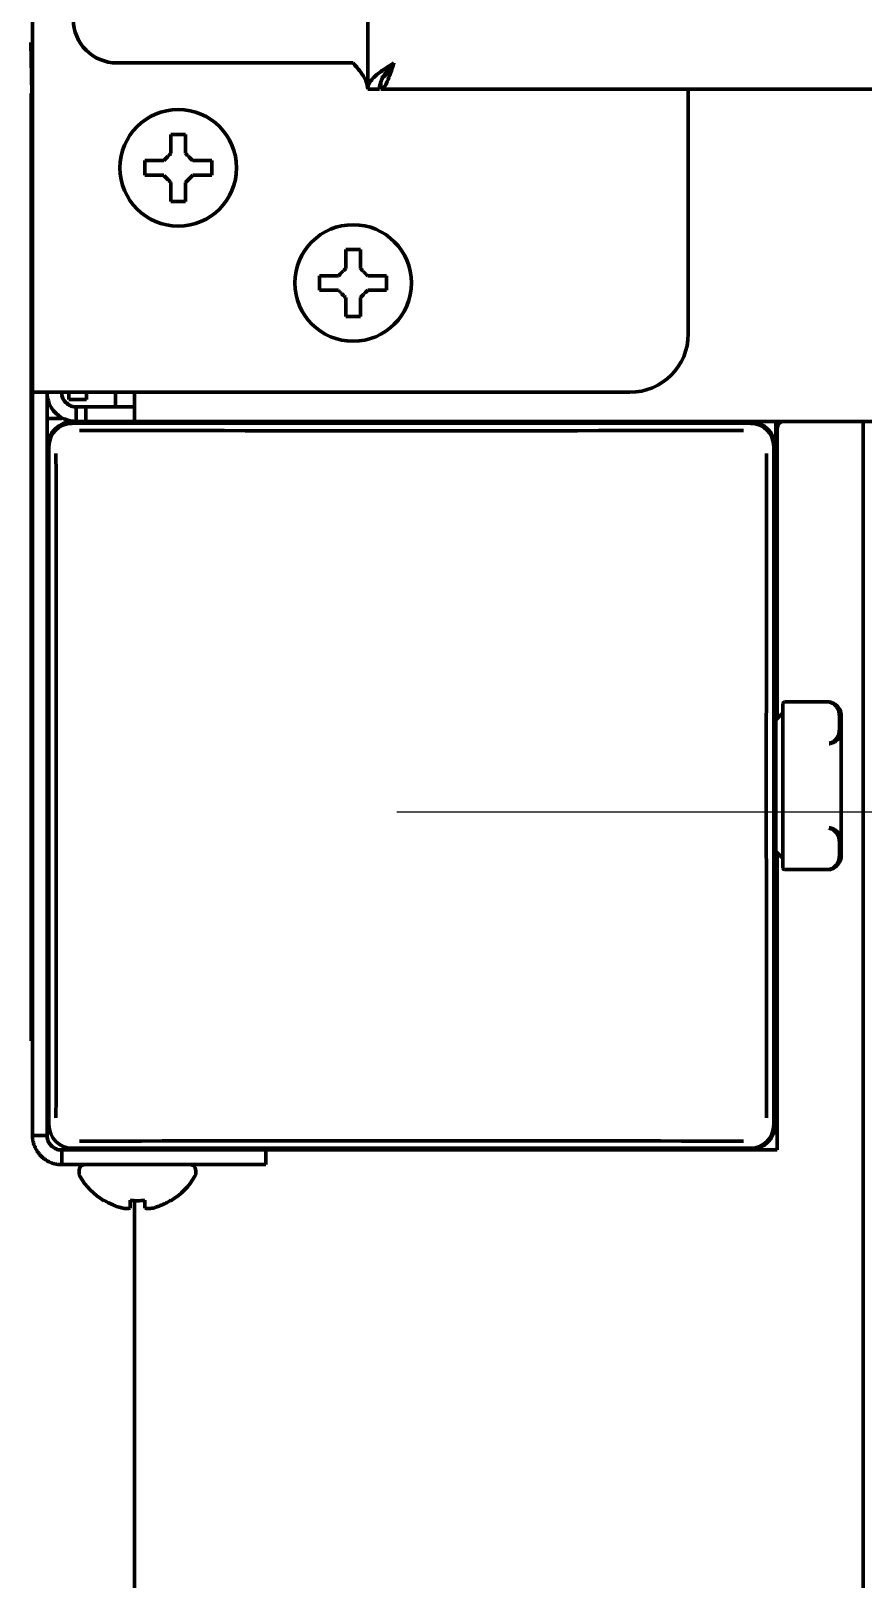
# Model space of a CAD drawing. Header units: inches. Extents: x -3077 to 7201, y 316 to 5463.
# Drawn here: x 6271.6 to 6328.7, y 2004.3 to 2110.6 of the extents above; entities that cross this region are included whole.
import ezdxf

# ---------------------------------------------------------------- set-up
doc = ezdxf.new("R2010")
doc.units = ezdxf.units.IN

# ---------------------------------------------------------------- blocks, each defined once
blk = doc.blocks.new('A$C29D5572B')
at = {"color": 1}
for p, q in [((0, 50), (0, -50)), ((-50, 0), (50, 0))]:
    blk.add_line(p, q, dxfattribs=at)
blk = doc.blocks.new('A$C0F8E2EAE')
blk.add_blockref('A$C29D5572B', (0, 0))

msp = doc.modelspace()

# ---------------------------------------------------------------- linework, layer by layer
at = {"linetype": 'Continuous', "lineweight": 70}
for p, q in [((6271.71, 2085.76), (6271.71, 3737.28)), ((6294.71, 2106.56), (6294.71, 2424.35)), ((6271.71, 2109.76), (6271.6, 2109.76)), ((6271.6, 2109.76), (6271.66, 2106.26)), ((6293.71, 2108.36), (6277.51, 2108.36)), ((6295.61, 2106.56), (6295.61, 2107.06)), ((6271.62, 2104.26), (6271.62, 2106.26)), ((6271.62, 2106.26), (6271.67, 2106.26)), ((6271.67, 2106.26), (6271.67, 2104.26)), ((6271.67, 2105.82), (6271.71, 2103.76)), ((6294.71, 2106.56), (6295.51, 2106.56)), ((7139.81, 2106.56), (6295.61, 2106.56)), ((6316.71, 2106.56), (6316.71, 2089.76)), ((6271.62, 2043.26), (6271.62, 2104.26)), ((6271.67, 2104.26), (6271.67, 2043.26)), ((6271.67, 2103.76), (6271.71, 2103.76)), ((6279.41, 2101.16), (6279.41, 2101.66)), ((6284.01, 2101.66), (6284.01, 2101.16)), ((6279.41, 2100.66), (6279.41, 2101.16)), ((6284.01, 2101.16), (6284.01, 2100.66)), ((6291.41, 2093.26), (6291.41, 2093.76)), ((6291.41, 2092.76), (6291.41, 2093.26)), ((6296.01, 2093.76), (6296.01, 2093.26)), ((6296.01, 2093.26), (6296.01, 2092.76)), ((6273.71, 2085.76), (6271.71, 2085.76)), ((6271.71, 2034.76), (6271.71, 2085.76)), ((6272.71, 2034.76), (6272.71, 2085.76)), ((6312.71, 2085.76), (6273.71, 2085.76)), ((6274.21, 2085.26), (6274.21, 2085.76)), ((6275.41, 2085.76), (6275.41, 2085.26)), ((6277.41, 2084.76), (6277.41, 2085.76)), ((6278.71, 2085.76), (6278.71, 2083.76)), ((6274.21, 2085.26), (6275.41, 2085.26)), ((6274.71, 2084.76), (6275.37, 2084.76)), ((6274.71, 2083.76), (6274.71, 2084.76)), ((6275.37, 2084.76), (6278.71, 2084.76)), ((6275.37, 2083.76), (6275.37, 2084.76)), ((6272.71, 2083.96), (6273.71, 2083.96)), ((6320.98, 2083.63), (6274.43, 2083.63)), ((6274.51, 2083.76), (6274.71, 2083.76)), ((6274.71, 2083.76), (6275.37, 2083.76)), ((6275.37, 2083.76), (6278.71, 2083.76)), ((6278.71, 2083.76), (7156.71, 2083.76)), ((6322.71, 2081.96), (6322.71, 2083.76)), ((6328.71, 2083.76), (6328.71, 1953.26)), ((6322.81, 2083.26), (6322.81, 2063.36)), ((6272.71, 2035.56), (6272.71, 2081.96)), ((6272.83, 2082.03), (6272.83, 2035.48)), ((6322.58, 2035.48), (6322.58, 2082.03)), ((6322.71, 2081.96), (6322.71, 2035.56)), ((6323.21, 2063.76), (6323.21, 2064.41)), ((6326.37, 2064.51), (6323.31, 2064.51)), ((6326.55, 2064.47), (6326.4, 2064.51)), ((6322.71, 2063.26), (6323.21, 2063.76)), ((6323.21, 2063.76), (6323.21, 2063.4)), ((6323.21, 2063.4), (6323.21, 2062.24)), ((6327.21, 2063.53), (6327.21, 2053.98)), ((6323.21, 2061.58), (6323.21, 2062.24)), ((6323.21, 2060.27), (6323.21, 2061.58)), ((6323.21, 2060.27), (6323.21, 2059.11)), ((6323.21, 2059.11), (6323.21, 2058.4)), ((6323.21, 2058.4), (6323.21, 2057.24)), ((6323.21, 2055.93), (6323.21, 2057.24)), ((6323.21, 2055.27), (6323.21, 2055.93)), ((6323.21, 2055.27), (6323.21, 2054.11)), ((6323.21, 2053.76), (6322.71, 2054.26)), ((6322.81, 2054.16), (6322.81, 2033.76)), ((6323.21, 2054.11), (6323.21, 2053.76)), ((6323.21, 2053.1), (6323.21, 2053.76)), ((6323.31, 2053), (6326.37, 2053)), ((6271.62, 2041.26), (6271.62, 2043.26)), ((6271.71, 2043.76), (6271.67, 2043.76)), ((6271.67, 2043.26), (6271.67, 2041.26)), ((6322.71, 2043.76), (6322.82, 2043.76)), ((6271.67, 2041.26), (6271.62, 2041.26)), ((6271.71, 2034.76), (6272.71, 2034.76)), ((6273.71, 2033.76), (6287.55, 2033.76)), ((6273.71, 2032.76), (6273.71, 2033.76)), ((6274.43, 2033.88), (6320.98, 2033.88)), ((6320.91, 2033.76), (6274.51, 2033.76)), ((6277.15, 2033.76), (6277.15, 2033.76)), ((6280.66, 2033.76), (6280.66, 2033.76)), ((6287.71, 2033.76), (6287.55, 2033.76)), ((6287.71, 2033.76), (6287.71, 2032.76)), ((6322.81, 2033.76), (6320.91, 2033.76)), ((6273.71, 2032.76), (6287.55, 2032.76)), ((6287.55, 2032.76), (6287.71, 2032.76)), ((6274.91, 2032.36), (6274.91, 2032.16)), ((6282.91, 2032.16), (6282.91, 2032.36)), ((6276.61, 2030.28), (6276.61, 2030.31)), ((6278.71, 2030.31), (6278.71, 1953.26)), ((6281.21, 2030.31), (6281.21, 2030.28))]:
    msp.add_line(p, q, dxfattribs=at)
for centre in [(6281.71, 2101.16), (6293.71, 2093.26)]:
    msp.add_circle(centre, 4, dxfattribs=at)
for centre, radius, start, end in [((6277.51, 2111.36), 3, 180, 270), ((6312.71, 2089.76), 4, 270, 0), ((6274.51, 2081.96), 1.8, 90, 180), ((6320.91, 2081.96), 1.8, 0, 90), ((6323.31, 2083.26), 0.5, 90, 180), ((6323.31, 2064.41), 0.1, 90, 180), ((6326.37, 2064.41), 0.1, 79.3614, 90), ((6326.21, 2063.53), 1, 0, 53.632), ((6326.21, 2053.98), 1, 280.7805, 0), ((6323.31, 2053.1), 0.1, 180, 270), ((6326.37, 2053.1), 0.1, 270, 280.6386), ((6320.91, 2035.56), 1.8, 270, 0), ((6274.51, 2035.56), 1.8, 255.3553, 270), ((6275.31, 2032.36), 0.4, 90, 180), ((6282.51, 2032.36), 0.4, 0, 90), ((6275.31, 2032.16), 0.4, 180, 210.3012), ((6279.1, 2034.38), 4.8, 210.3012, 238.6273), ((6278.71, 2034.38), 4.8, 301.3727, 329.6988), ((6282.51, 2032.16), 0.4, 329.6988, 0)]:
    msp.add_arc(centre, radius, start, end, dxfattribs=at)
for centre, major_axis, ratio, start_param, end_param in [((6274.43, 2082.03), (-1.13, 1.13), 0.999695, 5.497939, 7.068431), ((6320.98, 2082.03), (1.13, 1.13), 0.999695, 5.497939, 7.068431), ((6297.71, 2086.5), (-193.8, 0), 0.017452, 1.452938, 1.688654), ((6269.96, 2058.76), (0, 193.8), 0.017452, 4.594531, 4.830247), ((6325.45, 2058.76), (0, -193.8), 0.017452, 4.594531, 4.830247), ((6274.43, 2035.48), (-1.13, -1.13), 0.999695, 5.497939, 7.068431), ((6320.98, 2035.48), (1.13, -1.13), 0.999695, 5.497939, 7.068431), ((6297.71, 2031.01), (193.8, 0), 0.017452, 1.452938, 1.688654)]:
    msp.add_ellipse(centre, major_axis=major_axis, ratio=ratio, start_param=start_param, end_param=end_param, dxfattribs=at)
for points in [[(6294.71, 2106.56), (6294.71, 2106.76), (6294.61, 2107.16), (6294.23, 2107.76), (6293.88, 2108.16), (6293.71, 2108.36)], [(6296.51, 2108.36), (6296.19, 2108.16), (6295.56, 2107.76), (6294.87, 2107.16), (6294.71, 2106.76), (6294.71, 2106.56)], [(6295.61, 2106.56), (6295.68, 2106.56), (6295.83, 2106.65), (6296.06, 2107.05), (6296.28, 2107.65), (6296.43, 2108.12), (6296.51, 2108.36)], [(6281.21, 2102.16), (6281.21, 2102.21), (6281.21, 2102.32), (6281.21, 2102.48), (6281.21, 2102.64), (6281.21, 2102.79), (6281.21, 2102.95), (6281.21, 2103.1), (6281.21, 2103.27), (6281.21, 2103.39), (6281.21, 2103.46)], [(6281.21, 2103.46), (6281.37, 2103.46), (6281.71, 2103.46), (6282.04, 2103.46), (6282.21, 2103.46)], [(6280.71, 2101.66), (6280.73, 2101.68), (6280.78, 2101.73), (6280.85, 2101.8), (6280.92, 2101.87), (6280.99, 2101.94), (6281.06, 2102.01), (6281.13, 2102.08), (6281.18, 2102.13), (6281.21, 2102.16)], [(6282.21, 2102.16), (6282.23, 2102.13), (6282.28, 2102.08), (6282.36, 2102), (6282.43, 2101.93), (6282.5, 2101.86), (6282.57, 2101.79), (6282.64, 2101.72), (6282.68, 2101.68), (6282.71, 2101.66)], [(6282.71, 2101.66), (6282.76, 2101.66), (6282.87, 2101.66), (6283.03, 2101.66), (6283.19, 2101.66), (6283.34, 2101.66), (6283.5, 2101.66), (6283.65, 2101.66), (6283.82, 2101.66), (6283.94, 2101.66), (6284.01, 2101.66)], [(6280.71, 2100.66), (6280.65, 2100.66), (6280.54, 2100.66), (6280.38, 2100.66), (6280.22, 2100.66), (6280.07, 2100.66), (6279.92, 2100.66), (6279.76, 2100.66), (6279.59, 2100.66), (6279.47, 2100.66), (6279.41, 2100.66)], [(6281.21, 2100.16), (6281.18, 2100.18), (6281.13, 2100.23), (6281.05, 2100.31), (6280.98, 2100.38), (6280.91, 2100.45), (6280.84, 2100.52), (6280.77, 2100.59), (6280.73, 2100.63), (6280.71, 2100.66)], [(6282.71, 2100.66), (6282.68, 2100.63), (6282.63, 2100.58), (6282.56, 2100.51), (6282.49, 2100.44), (6282.42, 2100.37), (6282.35, 2100.3), (6282.28, 2100.23), (6282.23, 2100.18), (6282.21, 2100.16)], [(6282.21, 2100.16), (6282.21, 2100.1), (6282.21, 2099.99), (6282.21, 2099.83), (6282.21, 2099.67), (6282.21, 2099.52), (6282.21, 2099.37), (6282.21, 2099.21), (6282.21, 2099.04), (6282.21, 2098.92), (6282.21, 2098.86)], [(6282.21, 2098.86), (6282.04, 2098.86), (6281.71, 2098.86), (6281.37, 2098.86), (6281.21, 2098.86)], [(6293.21, 2094.26), (6293.21, 2094.31), (6293.21, 2094.42), (6293.21, 2094.58), (6293.21, 2094.74), (6293.21, 2094.89), (6293.21, 2095.05), (6293.21, 2095.2), (6293.21, 2095.37), (6293.21, 2095.49), (6293.21, 2095.56)], [(6293.21, 2095.56), (6293.37, 2095.56), (6293.71, 2095.56), (6294.04, 2095.56), (6294.21, 2095.56)], [(6292.71, 2093.76), (6292.73, 2093.78), (6292.78, 2093.83), (6292.85, 2093.9), (6292.92, 2093.97), (6292.99, 2094.04), (6293.06, 2094.11), (6293.13, 2094.18), (6293.18, 2094.23), (6293.21, 2094.26)], [(6294.21, 2094.26), (6294.23, 2094.23), (6294.28, 2094.18), (6294.36, 2094.1), (6294.43, 2094.03), (6294.5, 2093.96), (6294.57, 2093.89), (6294.64, 2093.82), (6294.68, 2093.78), (6294.71, 2093.76)], [(6294.71, 2093.76), (6294.76, 2093.76), (6294.87, 2093.76), (6295.03, 2093.76), (6295.19, 2093.76), (6295.34, 2093.76), (6295.5, 2093.76), (6295.65, 2093.76), (6295.82, 2093.76), (6295.94, 2093.76), (6296.01, 2093.76)], [(6292.71, 2092.76), (6292.65, 2092.76), (6292.54, 2092.76), (6292.38, 2092.76), (6292.22, 2092.76), (6292.07, 2092.76), (6291.92, 2092.76), (6291.76, 2092.76), (6291.59, 2092.76), (6291.47, 2092.76), (6291.41, 2092.76)], [(6293.21, 2092.26), (6293.18, 2092.28), (6293.13, 2092.33), (6293.05, 2092.41), (6292.98, 2092.48), (6292.91, 2092.55), (6292.84, 2092.62), (6292.77, 2092.69), (6292.73, 2092.73), (6292.71, 2092.76)], [(6294.71, 2092.76), (6294.68, 2092.73), (6294.63, 2092.68), (6294.56, 2092.61), (6294.49, 2092.54), (6294.42, 2092.47), (6294.35, 2092.4), (6294.28, 2092.33), (6294.23, 2092.28), (6294.21, 2092.26)], [(6294.21, 2092.26), (6294.21, 2092.2), (6294.21, 2092.09), (6294.21, 2091.93), (6294.21, 2091.77), (6294.21, 2091.62), (6294.21, 2091.47), (6294.21, 2091.31), (6294.21, 2091.14), (6294.21, 2091.02), (6294.21, 2090.96)], [(6294.21, 2090.96), (6294.04, 2090.96), (6293.71, 2090.96), (6293.37, 2090.96), (6293.21, 2090.96)], [(6272.71, 2085.76), (6272.71, 2085.49), (6272.81, 2084.97), (6273.25, 2084.3), (6273.92, 2083.86), (6274.44, 2083.76), (6274.71, 2083.76)], [(6273.71, 2085.76), (6273.71, 2085.71), (6273.71, 2085.61), (6273.74, 2085.47), (6273.79, 2085.34), (6273.86, 2085.21), (6273.95, 2085.1), (6274.05, 2085), (6274.16, 2084.91), (6274.29, 2084.84), (6274.42, 2084.79), (6274.56, 2084.76), (6274.66, 2084.76), (6274.71, 2084.76)], [(6273.71, 2032.76), (6273.63, 2032.76), (6273.48, 2032.76), (6273.26, 2032.8), (6273.04, 2032.86), (6272.84, 2032.95), (6272.64, 2033.06), (6272.46, 2033.19), (6272.29, 2033.34), (6272.14, 2033.51), (6272.01, 2033.69), (6271.9, 2033.89), (6271.81, 2034.09), (6271.75, 2034.31), (6271.71, 2034.53), (6271.71, 2034.68), (6271.71, 2034.76)], [(6273.71, 2033.76), (6273.65, 2033.76), (6273.55, 2033.76), (6273.4, 2033.8), (6273.25, 2033.86), (6273.12, 2033.94), (6273, 2034.05), (6272.89, 2034.17), (6272.81, 2034.3), (6272.75, 2034.45), (6272.71, 2034.6), (6272.71, 2034.7), (6272.71, 2034.76)], [(6278.41, 2029.76), (6278.41, 2029.77), (6278.41, 2029.8), (6278.41, 2029.85), (6278.41, 2029.91), (6278.41, 2029.97), (6278.41, 2030.04), (6278.41, 2030.11), (6278.41, 2030.2), (6278.41, 2030.27), (6278.41, 2030.31)], [(6278.41, 2030.31), (6278.57, 2030.29), (6278.91, 2030.27), (6279.24, 2030.29), (6279.41, 2030.31)], [(6279.91, 2029.76), (6279.96, 2029.77), (6280.07, 2029.8), (6280.23, 2029.85), (6280.39, 2029.91), (6280.54, 2029.97), (6280.7, 2030.04), (6280.85, 2030.11), (6281.02, 2030.2), (6281.14, 2030.27), (6281.21, 2030.31)], [(6277.91, 2029.76), (6277.93, 2029.76), (6277.98, 2029.75), (6278.05, 2029.75), (6278.12, 2029.74), (6278.19, 2029.74), (6278.26, 2029.75), (6278.33, 2029.75), (6278.38, 2029.76), (6278.41, 2029.76)], [(6279.41, 2029.76), (6279.43, 2029.76), (6279.48, 2029.75), (6279.56, 2029.75), (6279.63, 2029.74), (6279.7, 2029.74), (6279.77, 2029.75), (6279.84, 2029.75), (6279.88, 2029.76), (6279.91, 2029.76)]]:
    msp.add_open_spline(points, degree=3, dxfattribs=at)
for points, knots in [([(6296.51, 2108.36), (6296.44, 2108.28), (6296.37, 2108.21), (6296.25, 2108.06), (6296.18, 2107.98), (6296.06, 2107.83), (6296, 2107.76), (6295.9, 2107.61), (6295.84, 2107.53), (6295.75, 2107.38), (6295.71, 2107.31), (6295.64, 2107.16), (6295.61, 2107.08), (6295.56, 2106.93), (6295.54, 2106.86), (6295.51, 2106.71), (6295.51, 2106.63), (6295.51, 2106.56)], [0, 0, 0, 0, 0.125, 0.125, 0.25, 0.25, 0.375, 0.375, 0.5, 0.5, 0.625, 0.625, 0.75, 0.75, 0.875, 0.875, 1, 1, 1, 1]), ([(6295.61, 2107.36), (6295.64, 2107.36), (6295.68, 2107.36), (6295.76, 2107.39), (6295.79, 2107.41), (6295.87, 2107.46), (6295.91, 2107.49), (6295.98, 2107.56), (6296.02, 2107.6), (6296.09, 2107.69), (6296.13, 2107.75), (6296.21, 2107.85), (6296.24, 2107.91), (6296.32, 2108.03), (6296.36, 2108.1), (6296.43, 2108.22), (6296.47, 2108.29), (6296.51, 2108.36)], [0, 0, 0, 0, 0.125, 0.125, 0.25, 0.25, 0.375, 0.375, 0.5, 0.5, 0.625, 0.625, 0.75, 0.75, 0.875, 0.875, 1, 1, 1, 1]), ([(6282.21, 2103.46), (6282.21, 2103.25), (6282.21, 2103.04), (6282.21, 2102.72), (6282.21, 2102.61), (6282.21, 2102.38), (6282.21, 2102.27), (6282.21, 2102.16)], [0, 0, 0, 0, 0.5, 0.5, 0.75, 0.75, 1, 1, 1, 1]), ([(6279.41, 2101.66), (6279.61, 2101.66), (6279.82, 2101.66), (6280.14, 2101.66), (6280.25, 2101.66), (6280.48, 2101.66), (6280.59, 2101.66), (6280.71, 2101.66)], [0, 0, 0, 0, 0.5, 0.5, 0.75, 0.75, 1, 1, 1, 1]), ([(6284.01, 2100.66), (6283.8, 2100.66), (6283.59, 2100.66), (6283.27, 2100.66), (6283.16, 2100.66), (6282.93, 2100.66), (6282.82, 2100.66), (6282.71, 2100.66)], [0, 0, 0, 0, 0.5, 0.5, 0.75, 0.75, 1, 1, 1, 1]), ([(6281.21, 2098.86), (6281.21, 2099.06), (6281.21, 2099.27), (6281.21, 2099.59), (6281.21, 2099.7), (6281.21, 2099.93), (6281.21, 2100.04), (6281.21, 2100.16)], [0, 0, 0, 0, 0.5, 0.5, 0.75, 0.75, 1, 1, 1, 1]), ([(6294.21, 2095.56), (6294.21, 2095.35), (6294.21, 2095.14), (6294.21, 2094.82), (6294.21, 2094.71), (6294.21, 2094.48), (6294.21, 2094.37), (6294.21, 2094.26)], [0, 0, 0, 0, 0.5, 0.5, 0.75, 0.75, 1, 1, 1, 1]), ([(6291.41, 2093.76), (6291.61, 2093.76), (6291.82, 2093.76), (6292.14, 2093.76), (6292.25, 2093.76), (6292.48, 2093.76), (6292.59, 2093.76), (6292.71, 2093.76)], [0, 0, 0, 0, 0.5, 0.5, 0.75, 0.75, 1, 1, 1, 1]), ([(6293.21, 2090.96), (6293.21, 2091.16), (6293.21, 2091.37), (6293.21, 2091.69), (6293.21, 2091.8), (6293.21, 2092.03), (6293.21, 2092.14), (6293.21, 2092.26)], [0, 0, 0, 0, 0.5, 0.5, 0.75, 0.75, 1, 1, 1, 1]), ([(6296.01, 2092.76), (6295.8, 2092.76), (6295.59, 2092.76), (6295.27, 2092.76), (6295.16, 2092.76), (6294.93, 2092.76), (6294.82, 2092.76), (6294.71, 2092.76)], [0, 0, 0, 0, 0.5, 0.5, 0.75, 0.75, 1, 1, 1, 1]), ([(6275.43, 2085.76), (6275.42, 2085.73), (6275.42, 2085.63), (6275.41, 2085.46), (6275.41, 2085.32), (6275.41, 2085.26)], [0, 0, 0, 0, 0.166667, 0.583333, 1, 1, 1, 1]), ([(6326.37, 2061.67), (6326.4, 2061.68), (6326.43, 2061.68), (6326.47, 2061.7), (6326.49, 2061.7), (6326.51, 2061.71), (6326.53, 2061.72), (6326.56, 2061.73), (6326.59, 2061.74), (6326.63, 2061.76), (6326.65, 2061.78), (6326.71, 2061.81), (6326.74, 2061.84), (6326.8, 2061.9), (6326.83, 2061.93), (6326.87, 2061.97), (6326.88, 2061.99), (6326.9, 2062.02), (6326.91, 2062.03), (6326.94, 2062.08), (6326.95, 2062.11), (6326.99, 2062.2), (6327.02, 2062.26), (6327.04, 2062.36), (6327.05, 2062.39), (6327.06, 2062.45), (6327.06, 2062.48), (6327.08, 2062.58), (6327.08, 2062.64), (6327.09, 2062.77), (6327.1, 2062.9), (6327.1, 2063.09), (6327.1, 2063.21), (6327.09, 2063.34), (6327.09, 2063.4), (6327.08, 2063.53), (6327.08, 2063.59), (6327.06, 2063.69), (6327.06, 2063.72), (6327.05, 2063.78), (6327.04, 2063.82), (6327.02, 2063.91), (6326.99, 2063.97), (6326.95, 2064.07), (6326.94, 2064.1), (6326.9, 2064.16), (6326.88, 2064.19), (6326.84, 2064.23), (6326.83, 2064.25), (6326.8, 2064.27), (6326.79, 2064.29), (6326.74, 2064.33), (6326.71, 2064.36), (6326.65, 2064.4), (6326.63, 2064.41), (6326.59, 2064.43), (6326.56, 2064.44), (6326.52, 2064.46), (6326.51, 2064.46), (6326.49, 2064.47), (6326.47, 2064.48), (6326.43, 2064.49), (6326.4, 2064.49), (6326.37, 2064.5)], [0, 0, 0, 0, 0.015625, 0.015625, 0.023437, 0.023437, 0.03125, 0.03125, 0.046875, 0.046875, 0.0625, 0.0625, 0.09375, 0.09375, 0.125, 0.125, 0.140625, 0.140625, 0.15625, 0.15625, 0.1875, 0.1875, 0.25, 0.25, 0.28125, 0.28125, 0.3125, 0.3125, 0.375, 0.375, 0.4375, 0.5, 0.5625, 0.5625, 0.625, 0.625, 0.6875, 0.6875, 0.71875, 0.71875, 0.75, 0.75, 0.8125, 0.8125, 0.84375, 0.84375, 0.875, 0.875, 0.890625, 0.890625, 0.90625, 0.90625, 0.9375, 0.9375, 0.953125, 0.953125, 0.96875, 0.96875, 0.976563, 0.976563, 0.984375, 0.984375, 1, 1, 1, 1]), ([(6326.39, 2061.63), (6326.42, 2061.64), (6326.45, 2061.65), (6326.51, 2061.66), (6326.54, 2061.67), (6326.59, 2061.69), (6326.62, 2061.7), (6326.65, 2061.71), (6326.66, 2061.72), (6326.69, 2061.73), (6326.7, 2061.74), (6326.75, 2061.76), (6326.79, 2061.79), (6326.86, 2061.84), (6326.89, 2061.87), (6326.93, 2061.91), (6326.94, 2061.92), (6326.97, 2061.95), (6326.98, 2061.97), (6327.01, 2062.01), (6327.03, 2062.04), (6327.08, 2062.13), (6327.1, 2062.19), (6327.13, 2062.28), (6327.14, 2062.31), (6327.15, 2062.37), (6327.16, 2062.41), (6327.17, 2062.5), (6327.18, 2062.56), (6327.19, 2062.69), (6327.19, 2062.75), (6327.19, 2062.88), (6327.2, 2063.01), (6327.19, 2063.14), (6327.19, 2063.28), (6327.19, 2063.34), (6327.18, 2063.48), (6327.17, 2063.54), (6327.16, 2063.65), (6327.15, 2063.68), (6327.14, 2063.75), (6327.13, 2063.78), (6327.1, 2063.88), (6327.08, 2063.95), (6327.03, 2064.05), (6327.01, 2064.08), (6326.97, 2064.15), (6326.94, 2064.18), (6326.9, 2064.23), (6326.89, 2064.24), (6326.86, 2064.28), (6326.84, 2064.29), (6326.79, 2064.34), (6326.75, 2064.36), (6326.7, 2064.4), (6326.69, 2064.4), (6326.66, 2064.42), (6326.65, 2064.42), (6326.62, 2064.44), (6326.59, 2064.45), (6326.55, 2064.47), (6326.54, 2064.47), (6326.51, 2064.48), (6326.5, 2064.49), (6326.45, 2064.5), (6326.42, 2064.51), (6326.39, 2064.51)], [0, 0, 0, 0, 0.015625, 0.015625, 0.03125, 0.03125, 0.046875, 0.046875, 0.054688, 0.054688, 0.0625, 0.0625, 0.09375, 0.09375, 0.125, 0.125, 0.140625, 0.140625, 0.15625, 0.15625, 0.1875, 0.1875, 0.25, 0.25, 0.28125, 0.28125, 0.3125, 0.3125, 0.375, 0.375, 0.4375, 0.4375, 0.5, 0.5625, 0.5625, 0.625, 0.625, 0.6875, 0.6875, 0.71875, 0.71875, 0.75, 0.75, 0.8125, 0.8125, 0.84375, 0.84375, 0.875, 0.875, 0.890625, 0.890625, 0.90625, 0.90625, 0.9375, 0.9375, 0.945313, 0.945313, 0.953125, 0.953125, 0.96875, 0.96875, 0.976563, 0.976563, 0.984375, 0.984375, 1, 1, 1, 1]), ([(6326.37, 2053.01), (6326.4, 2053.02), (6326.43, 2053.02), (6326.47, 2053.04), (6326.49, 2053.04), (6326.51, 2053.05), (6326.52, 2053.05), (6326.56, 2053.07), (6326.59, 2053.08), (6326.63, 2053.1), (6326.65, 2053.12), (6326.71, 2053.15), (6326.74, 2053.18), (6326.8, 2053.24), (6326.83, 2053.27), (6326.87, 2053.31), (6326.88, 2053.32), (6326.9, 2053.36), (6326.91, 2053.37), (6326.94, 2053.42), (6326.95, 2053.45), (6326.99, 2053.54), (6327.02, 2053.6), (6327.04, 2053.7), (6327.05, 2053.73), (6327.06, 2053.79), (6327.06, 2053.82), (6327.08, 2053.92), (6327.08, 2053.98), (6327.09, 2054.11), (6327.1, 2054.24), (6327.1, 2054.43), (6327.1, 2054.55), (6327.09, 2054.68), (6327.09, 2054.74), (6327.08, 2054.87), (6327.08, 2054.93), (6327.06, 2055.03), (6327.06, 2055.06), (6327.05, 2055.12), (6327.04, 2055.16), (6327.02, 2055.25), (6326.99, 2055.31), (6326.95, 2055.4), (6326.94, 2055.44), (6326.9, 2055.5), (6326.88, 2055.53), (6326.84, 2055.57), (6326.83, 2055.59), (6326.8, 2055.61), (6326.79, 2055.63), (6326.74, 2055.67), (6326.71, 2055.7), (6326.65, 2055.74), (6326.63, 2055.75), (6326.59, 2055.77), (6326.56, 2055.78), (6326.53, 2055.8), (6326.51, 2055.8), (6326.49, 2055.81), (6326.47, 2055.82), (6326.43, 2055.83), (6326.4, 2055.83), (6326.37, 2055.84)], [0, 0, 0, 0, 0.015625, 0.015625, 0.023437, 0.023437, 0.03125, 0.03125, 0.046875, 0.046875, 0.0625, 0.0625, 0.09375, 0.09375, 0.125, 0.125, 0.140625, 0.140625, 0.15625, 0.15625, 0.1875, 0.1875, 0.25, 0.25, 0.28125, 0.28125, 0.3125, 0.3125, 0.375, 0.375, 0.4375, 0.5, 0.5625, 0.5625, 0.625, 0.625, 0.6875, 0.6875, 0.71875, 0.71875, 0.75, 0.75, 0.8125, 0.8125, 0.84375, 0.84375, 0.875, 0.875, 0.890625, 0.890625, 0.90625, 0.90625, 0.9375, 0.9375, 0.953125, 0.953125, 0.96875, 0.96875, 0.976562, 0.976562, 0.984375, 0.984375, 1, 1, 1, 1]), ([(6326.39, 2053), (6326.42, 2053.01), (6326.45, 2053.01), (6326.51, 2053.03), (6326.54, 2053.04), (6326.59, 2053.06), (6326.62, 2053.07), (6326.65, 2053.09), (6326.66, 2053.1), (6326.69, 2053.11), (6326.7, 2053.11), (6326.75, 2053.15), (6326.79, 2053.18), (6326.86, 2053.24), (6326.89, 2053.27), (6326.93, 2053.31), (6326.94, 2053.33), (6326.97, 2053.36), (6326.98, 2053.38), (6327.01, 2053.43), (6327.03, 2053.46), (6327.08, 2053.56), (6327.1, 2053.63), (6327.13, 2053.73), (6327.14, 2053.76), (6327.15, 2053.83), (6327.16, 2053.87), (6327.17, 2053.97), (6327.18, 2054.04), (6327.19, 2054.17), (6327.19, 2054.24), (6327.19, 2054.37), (6327.2, 2054.5), (6327.19, 2054.63), (6327.19, 2054.76), (6327.19, 2054.82), (6327.18, 2054.95), (6327.17, 2055.01), (6327.16, 2055.11), (6327.15, 2055.14), (6327.14, 2055.2), (6327.13, 2055.23), (6327.1, 2055.32), (6327.08, 2055.38), (6327.03, 2055.47), (6327.01, 2055.5), (6326.97, 2055.56), (6326.94, 2055.59), (6326.9, 2055.63), (6326.89, 2055.64), (6326.86, 2055.67), (6326.84, 2055.68), (6326.79, 2055.72), (6326.75, 2055.75), (6326.7, 2055.78), (6326.69, 2055.78), (6326.66, 2055.79), (6326.65, 2055.8), (6326.62, 2055.81), (6326.59, 2055.82), (6326.55, 2055.84), (6326.54, 2055.84), (6326.51, 2055.85), (6326.5, 2055.86), (6326.45, 2055.87), (6326.42, 2055.87), (6326.39, 2055.88)], [0, 0, 0, 0, 0.015625, 0.015625, 0.03125, 0.03125, 0.046875, 0.046875, 0.054687, 0.054687, 0.0625, 0.0625, 0.09375, 0.09375, 0.125, 0.125, 0.140625, 0.140625, 0.15625, 0.15625, 0.1875, 0.1875, 0.25, 0.25, 0.28125, 0.28125, 0.3125, 0.3125, 0.375, 0.375, 0.4375, 0.4375, 0.5, 0.5625, 0.5625, 0.625, 0.625, 0.6875, 0.6875, 0.71875, 0.71875, 0.75, 0.75, 0.8125, 0.8125, 0.84375, 0.84375, 0.875, 0.875, 0.890625, 0.890625, 0.90625, 0.90625, 0.9375, 0.9375, 0.945312, 0.945312, 0.953125, 0.953125, 0.96875, 0.96875, 0.976562, 0.976562, 0.984375, 0.984375, 1, 1, 1, 1]), ([(6276.61, 2030.31), (6276.81, 2030.19), (6277.02, 2030.08), (6277.34, 2029.94), (6277.45, 2029.9), (6277.68, 2029.82), (6277.79, 2029.79), (6277.91, 2029.76)], [0, 0, 0, 0, 0.5, 0.5, 0.75, 0.75, 1, 1, 1, 1]), ([(6279.41, 2030.31), (6279.41, 2030.19), (6279.41, 2030.08), (6279.41, 2029.94), (6279.41, 2029.9), (6279.41, 2029.82), (6279.41, 2029.79), (6279.41, 2029.76)], [0, 0, 0, 0, 0.5, 0.5, 0.75, 0.75, 1, 1, 1, 1])]:
    msp.add_open_spline(points, degree=3, knots=knots, dxfattribs=at)

# ---------------------------------------------------------------- block references
msp.add_blockref('A$C0F8E2EAE', (6346.71, 2056.96))

doc.saveas('drawing.dxf')
